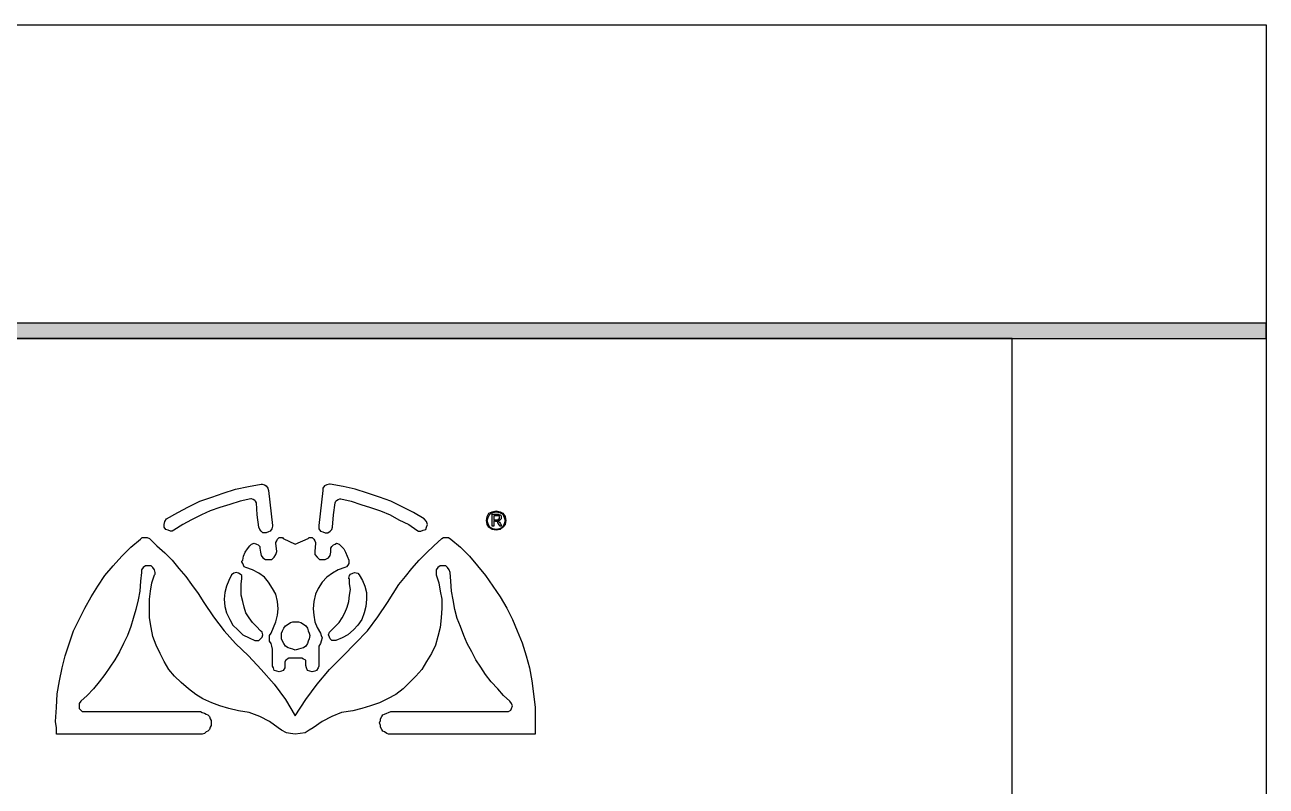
# Model space of a CAD drawing. Extents: x 989821 to 1049221, y -66907 to -24907.
# Drawn here: x 1043389 to 1049221, y -28486 to -24907 of the extents above; entities that cross this region are included whole.
import ezdxf

# ---------------------------------------------------------------- set-up
doc = ezdxf.new("R2010")
doc.units = 0
doc.header["$LTSCALE"] = 1000
doc.header["$MEASUREMENT"] = 0
doc.layers.get('0').update_dxf_attribs({"linetype": 'CONTINUOUS'})

msp = doc.modelspace()

# ---------------------------------------------------------------- hatches: boundary and pattern name
at = {"ltscale": 70}
msp.add_hatch(color=4, dxfattribs=at).paths.add_polyline_path([(1049221.2, -26309.4), (1019524.3, -26309.4), (1019524.4, -26381.7), (1049221.2, -26381.7)])

# ---------------------------------------------------------------- linework, layer by layer
at = {"color": 4}
for p, q in [((1049221.2, -26309.4), (993343.6, -26309.4)), ((1049221.2, -26309.4), (993343.6, -26309.4)), ((1049221.2, -26309.4), (1049221.2, -26309.4)), ((1049221.2, -26381.7), (1049221.2, -26309.4)), ((993415.9, -26381.7), (1049221.2, -26381.7)), ((993415.9, -26381.7), (1049221.2, -26381.7))]:
    msp.add_line(p, q, dxfattribs=at)
msp.add_lwpolyline([(989821.2, -24907.3), (1049221.2, -24907.3), (1049221.2, -66907.3), (989821.2, -66907.3)], close=True, dxfattribs=at)
for points in [[(1041330.1, -65463.4), (1048027.6, -65463.4), (1048027.6, -26381.7), (1041330.1, -26381.7), (1041330.1, -65463.4), (1041330.1, -65463.4)], [(1044477.2, -27154.2), (1044473.4, -27146.6), (1044469.6, -27142.8), (1044461.9, -27139), (1044454.3, -27135.2), (1044450.5, -27135.2), (1044450.5, -27135.2), (1044401.1, -27146.6), (1044351.6, -27161.8), (1044305.9, -27177), (1044260.3, -27192.2), (1044218.4, -27211.3), (1044172.7, -27234.1), (1044130.9, -27256.9), (1044089, -27283.6), (1044081.4, -27287.4), (1044073.8, -27287.4), (1044062.4, -27283.6), (1044051, -27279.8), (1044043.3, -27268.4), (1044043.3, -27256.9), (1044047.2, -27241.7), (1044054.8, -27230.3), (1044108, -27199.9), (1044157.5, -27173.2), (1044210.8, -27146.6), (1044267.9, -27127.6), (1044321.1, -27108.5), (1044378.2, -27089.5), (1044439.1, -27078.1), (1044500, -27066.7), (1044500, -27066.7), (1044503.8, -27066.7), (1044515.2, -27070.5), (1044522.8, -27074.3), (1044530.4, -27085.7), (1044534.2, -27097.1), (1044553.3, -27260.7), (1044553.3, -27260.7), (1044553.3, -27264.6), (1044549.5, -27276), (1044541.9, -27287.4), (1044534.2, -27291.2), (1044522.8, -27295), (1044507.6, -27295), (1044500, -27287.4), (1044492.4, -27279.8), (1044488.6, -27268.4), (1044481, -27211.3), (1044477.2, -27154.2), (1044477.2, -27154.2)], [(1044846.3, -27154.2), (1044850.1, -27146.6), (1044853.9, -27142.8), (1044861.5, -27139), (1044869.1, -27135.2), (1044872.9, -27135.2), (1044872.9, -27135.2), (1044922.4, -27146.6), (1044968.1, -27161.8), (1045013.7, -27177), (1045059.4, -27192.2), (1045105.1, -27211.3), (1045146.9, -27234.1), (1045192.6, -27256.9), (1045230.6, -27283.6), (1045238.3, -27287.4), (1045249.7, -27287.4), (1045261.1, -27283.6), (1045272.5, -27279.8), (1045276.3, -27268.4), (1045280.1, -27256.9), (1045276.3, -27241.7), (1045264.9, -27230.3), (1045215.4, -27199.9), (1045162.1, -27173.2), (1045108.9, -27146.6), (1045055.6, -27127.6), (1044998.5, -27108.5), (1044941.4, -27089.5), (1044884.3, -27078.1), (1044823.5, -27066.7), (1044823.5, -27066.7), (1044819.7, -27066.7), (1044808.2, -27070.5), (1044796.8, -27074.3), (1044789.2, -27085.7), (1044789.2, -27097.1), (1044770.2, -27260.7), (1044770.2, -27260.7), (1044770.2, -27264.6), (1044770.2, -27276), (1044777.8, -27287.4), (1044789.2, -27291.2), (1044800.6, -27295), (1044812, -27295), (1044823.5, -27287.4), (1044831.1, -27279.8), (1044834.9, -27268.4), (1044838.7, -27211.3), (1044846.3, -27154.2), (1044846.3, -27154.2)], [(1045603.6, -27192.2), (1045622.6, -27196.1), (1045634, -27203.7), (1045645.4, -27218.9), (1045649.2, -27237.9), (1045645.4, -27256.9), (1045634, -27268.4), (1045622.6, -27279.8), (1045603.6, -27283.6), (1045584.5, -27279.8), (1045569.3, -27268.4), (1045561.7, -27256.9), (1045557.9, -27237.9), (1045561.7, -27218.9), (1045569.3, -27203.7), (1045584.5, -27196.1), (1045603.6, -27192.2), (1045603.6, -27192.2)], [(1045603.6, -27196.1), (1045618.8, -27199.9), (1045634, -27207.5), (1045641.6, -27222.7), (1045645.4, -27237.9), (1045641.6, -27253.1), (1045634, -27268.4), (1045618.8, -27276), (1045603.6, -27279.8), (1045588.4, -27276), (1045573.1, -27268.4), (1045565.5, -27253.1), (1045561.7, -27237.9), (1045565.5, -27222.7), (1045573.1, -27207.5), (1045588.4, -27199.9), (1045603.6, -27196.1), (1045603.6, -27196.1)], [(1045584.5, -27264.6), (1045584.5, -27207.5), (1045607.4, -27207.5), (1045615, -27207.5), (1045618.8, -27211.3), (1045622.6, -27211.3), (1045626.4, -27215.1), (1045626.4, -27218.9), (1045626.4, -27222.7), (1045626.4, -27230.3), (1045622.6, -27234.1), (1045618.8, -27237.9), (1045611.2, -27237.9), (1045615, -27241.7), (1045615, -27241.7), (1045618.8, -27245.5), (1045622.6, -27249.3), (1045630.2, -27264.6), (1045622.6, -27264.6), (1045615, -27253.1), (1045611.2, -27249.3), (1045611.2, -27245.5), (1045607.4, -27241.7), (1045607.4, -27241.7), (1045603.6, -27241.7), (1045603.6, -27241.7), (1045599.8, -27241.7), (1045599.8, -27237.9), (1045592.2, -27237.9), (1045592.2, -27264.6), (1045584.5, -27264.6), (1045584.5, -27264.6)], [(1045592.2, -27234.1), (1045607.4, -27234.1), (1045611.2, -27234.1), (1045615, -27234.1), (1045615, -27230.3), (1045618.8, -27230.3), (1045618.8, -27226.5), (1045618.8, -27222.7), (1045618.8, -27218.9), (1045618.8, -27218.9), (1045615, -27215.1), (1045607.4, -27215.1), (1045592.2, -27215.1), (1045592.2, -27234.1), (1045592.2, -27234.1)], [(1044659.8, -28242.5), (1044637, -28238.7), (1044618, -28234.9), (1044595.1, -28223.5), (1044579.9, -28212.1), (1044538.1, -28181.7), (1044492.4, -28158.8), (1044442.9, -28139.8), (1044393.4, -28132.2), (1044347.8, -28120.8), (1044305.9, -28109.4), (1044267.9, -28094.1), (1044226, -28075.1), (1044191.8, -28056.1), (1044157.5, -28029.4), (1044123.3, -27999), (1044092.8, -27968.6), (1044066.2, -27938.1), (1044043.3, -27900.1), (1044024.3, -27862), (1044005.3, -27824), (1043990.1, -27782.1), (1043982.5, -27740.2), (1043974.9, -27694.6), (1043974.9, -27648.9), (1043974.9, -27607), (1043978.7, -27569), (1043986.3, -27530.9), (1043997.7, -27492.9), (1044001.5, -27489.1), (1044001.5, -27481.5), (1043997.7, -27470), (1043990.1, -27458.6), (1043982.5, -27451), (1043967.2, -27451), (1043955.8, -27451), (1043944.4, -27458.6), (1043936.8, -27470), (1043936.8, -27481.5), (1043933, -27523.3), (1043929.2, -27569), (1043921.6, -27610.8), (1043910.2, -27656.5), (1043898.7, -27698.4), (1043887.3, -27736.4), (1043872.1, -27778.3), (1043853.1, -27816.3), (1043834, -27854.4), (1043811.2, -27892.4), (1043788.4, -27926.7), (1043765.6, -27960.9), (1043738.9, -27995.2), (1043712.3, -28029.4), (1043681.8, -28059.9), (1043651.4, -28086.5), (1043643.8, -28097.9), (1043643.8, -28109.4), (1043643.8, -28120.8), (1043651.4, -28128.4), (1043659, -28136), (1043670.4, -28136), (1044214.6, -28136), (1044222.2, -28139.8), (1044233.6, -28143.6), (1044241.2, -28147.4), (1044248.8, -28151.2), (1044256.5, -28158.8), (1044260.3, -28170.2), (1044264.1, -28177.9), (1044264.1, -28189.3), (1044264.1, -28200.7), (1044260.3, -28208.3), (1044256.5, -28219.7), (1044248.8, -28227.3), (1044241.2, -28231.1), (1044233.6, -28238.7), (1044222.2, -28242.5), (1044214.6, -28242.5), (1043537.2, -28242.5), (1043537.2, -28212.1), (1043533.4, -28181.7), (1043537.2, -28117), (1043541, -28052.3), (1043552.4, -27991.4), (1043563.9, -27930.5), (1043579.1, -27873.4), (1043598.1, -27812.5), (1043617.1, -27755.5), (1043643.8, -27702.2), (1043670.4, -27648.9), (1043700.9, -27595.6), (1043731.3, -27546.2), (1043765.6, -27496.7), (1043803.6, -27451), (1043845.5, -27405.4), (1043887.3, -27363.5), (1043933, -27325.4), (1043940.6, -27317.8), (1043952, -27317.8), (1043963.4, -27317.8), (1043974.9, -27321.6), (1044009.1, -27355.9), (1044047.2, -27390.1), (1044081.4, -27424.4), (1044111.8, -27462.4), (1044146.1, -27500.5), (1044172.7, -27538.5), (1044203.2, -27580.4), (1044229.8, -27622.3), (1044275.5, -27690.8), (1044324.9, -27755.5), (1044378.2, -27816.3), (1044439.1, -27873.4), (1044500, -27938.1), (1044560.9, -28006.6), (1044614.2, -28078.9), (1044659.8, -28155), (1044709.3, -28078.9), (1044762.6, -28006.6), (1044819.7, -27938.1), (1044884.3, -27873.4), (1044941.4, -27816.3), (1044998.5, -27755.5), (1045048, -27690.8), (1045093.6, -27622.3), (1045120.3, -27580.4), (1045146.9, -27538.5), (1045177.4, -27500.5), (1045207.8, -27462.4), (1045242.1, -27424.4), (1045276.3, -27390.1), (1045310.6, -27355.9), (1045348.6, -27321.6), (1045356.2, -27317.8), (1045367.6, -27317.8), (1045379.1, -27317.8), (1045390.5, -27325.4), (1045436.1, -27363.5), (1045478, -27405.4), (1045516, -27451), (1045554.1, -27496.7), (1045588.4, -27546.2), (1045622.6, -27595.6), (1045653, -27648.9), (1045679.7, -27702.2), (1045702.5, -27755.5), (1045725.3, -27812.5), (1045744.4, -27873.4), (1045759.6, -27930.5), (1045771, -27991.4), (1045778.6, -28052.3), (1045786.2, -28117), (1045786.2, -28181.7), (1045786.2, -28212.1), (1045786.2, -28242.5), (1045108.9, -28242.5), (1045097.5, -28242.5), (1045089.8, -28238.7), (1045078.4, -28231.1), (1045070.8, -28227.3), (1045067, -28219.7), (1045059.4, -28208.3), (1045059.4, -28200.7), (1045055.6, -28189.3), (1045059.4, -28177.9), (1045059.4, -28170.2), (1045067, -28158.8), (1045070.8, -28151.2), (1045078.4, -28147.4), (1045089.8, -28143.6), (1045097.5, -28139.8), (1045108.9, -28136), (1045653, -28136), (1045660.7, -28136), (1045672.1, -28128.4), (1045675.9, -28120.8), (1045679.7, -28109.4), (1045675.9, -28097.9), (1045668.3, -28086.5), (1045637.8, -28059.9), (1045611.2, -28029.4), (1045580.7, -27995.2), (1045554.1, -27960.9), (1045531.3, -27926.7), (1045508.4, -27892.4), (1045489.4, -27854.4), (1045466.6, -27816.3), (1045451.4, -27778.3), (1045436.1, -27736.4), (1045420.9, -27698.4), (1045409.5, -27656.5), (1045401.9, -27610.8), (1045394.3, -27569), (1045390.5, -27523.3), (1045386.7, -27481.5), (1045382.9, -27470), (1045375.2, -27458.6), (1045367.6, -27451), (1045352.4, -27451), (1045341, -27451), (1045329.6, -27458.6), (1045322, -27470), (1045322, -27481.5), (1045322, -27489.1), (1045322, -27492.9), (1045333.4, -27530.9), (1045341, -27569), (1045348.6, -27607), (1045348.6, -27648.9), (1045344.8, -27694.6), (1045341, -27740.2), (1045329.6, -27782.1), (1045318.2, -27824), (1045299.1, -27862), (1045276.3, -27900.1), (1045253.5, -27938.1), (1045226.8, -27968.6), (1045196.4, -27999), (1045165.9, -28029.4), (1045131.7, -28056.1), (1045093.6, -28075.1), (1045055.6, -28094.1), (1045013.7, -28109.4), (1044971.9, -28120.8), (1044930, -28132.2), (1044876.7, -28139.8), (1044831.1, -28158.8), (1044785.4, -28181.7), (1044743.5, -28212.1), (1044724.5, -28223.5), (1044705.5, -28234.9), (1044682.7, -28238.7), (1044659.8, -28242.5), (1044659.8, -28242.5)], [(1044659.8, -27884.8), (1044629.4, -27884.8), (1044621.8, -27888.6), (1044618, -27892.4), (1044614.2, -27896.3), (1044610.4, -27903.9), (1044610.4, -27919.1), (1044610.4, -27930.5), (1044602.7, -27941.9), (1044595.1, -27945.7), (1044583.7, -27949.5), (1044572.3, -27945.7), (1044560.9, -27941.9), (1044557.1, -27930.5), (1044553.3, -27922.9), (1044553.3, -27843), (1044549.5, -27827.8), (1044545.7, -27816.3), (1044538.1, -27804.9), (1044538.1, -27789.7), (1044538.1, -27778.3), (1044545.7, -27766.9), (1044557.1, -27740.2), (1044568.5, -27713.6), (1044576.1, -27683.1), (1044579.9, -27652.7), (1044576.1, -27618.5), (1044568.5, -27584.2), (1044553.3, -27557.6), (1044534.2, -27527.1), (1044515.2, -27504.3), (1044488.6, -27485.3), (1044458.1, -27470), (1044427.7, -27458.6), (1044420.1, -27454.8), (1044416.3, -27447.2), (1044412.5, -27439.6), (1044408.7, -27432), (1044408.7, -27428.2), (1044412.5, -27424.4), (1044416.3, -27405.4), (1044423.9, -27386.3), (1044435.3, -27371.1), (1044446.7, -27355.9), (1044454.3, -27348.3), (1044465.8, -27344.5), (1044477.2, -27348.3), (1044484.8, -27352.1), (1044492.4, -27359.7), (1044492.4, -27367.3), (1044496.2, -27386.3), (1044500, -27401.5), (1044507.6, -27413), (1044519, -27420.6), (1044534.2, -27420.6), (1044549.5, -27420.6), (1044560.9, -27409.2), (1044568.5, -27397.7), (1044572.3, -27382.5), (1044572.3, -27382.5), (1044572.3, -27382.5), (1044568.5, -27344.5), (1044568.5, -27340.7), (1044568.5, -27340.7), (1044572.3, -27333.1), (1044576.1, -27325.4), (1044583.7, -27317.8), (1044591.3, -27317.8), (1044598.9, -27317.8), (1044602.7, -27321.6), (1044659.8, -27348.3), (1044720.7, -27321.6), (1044724.5, -27317.8), (1044732.1, -27317.8), (1044739.7, -27317.8), (1044747.4, -27325.4), (1044751.2, -27333.1), (1044755, -27340.7), (1044755, -27340.7), (1044755, -27344.5), (1044751.2, -27382.5), (1044751.2, -27382.5), (1044751.2, -27382.5), (1044751.2, -27397.7), (1044762.6, -27409.2), (1044774, -27420.6), (1044789.2, -27420.6), (1044800.6, -27420.6), (1044815.8, -27413), (1044823.5, -27401.5), (1044827.3, -27386.3), (1044827.3, -27367.3), (1044831.1, -27359.7), (1044838.7, -27352.1), (1044846.3, -27348.3), (1044853.9, -27344.5), (1044865.3, -27348.3), (1044872.9, -27355.9), (1044888.2, -27371.1), (1044895.8, -27386.3), (1044903.4, -27405.4), (1044911, -27424.4), (1044911, -27428.2), (1044911, -27432), (1044911, -27439.6), (1044907.2, -27447.2), (1044899.6, -27454.8), (1044892, -27458.6), (1044861.5, -27470), (1044834.9, -27485.3), (1044808.2, -27504.3), (1044785.4, -27527.1), (1044766.4, -27557.6), (1044755, -27584.2), (1044747.4, -27618.5), (1044743.5, -27652.7), (1044747.4, -27683.1), (1044751.2, -27713.6), (1044762.6, -27740.2), (1044777.8, -27766.9), (1044781.6, -27778.3), (1044785.4, -27789.7), (1044781.6, -27804.9), (1044777.8, -27816.3), (1044770.2, -27827.8), (1044770.2, -27843), (1044770.2, -27922.9), (1044766.4, -27930.5), (1044758.8, -27941.9), (1044751.2, -27945.7), (1044739.7, -27949.5), (1044728.3, -27945.7), (1044716.9, -27941.9), (1044713.1, -27930.5), (1044709.3, -27919.1), (1044709.3, -27903.9), (1044709.3, -27896.3), (1044705.5, -27892.4), (1044697.9, -27888.6), (1044690.3, -27884.8), (1044659.8, -27884.8), (1044659.8, -27884.8)], [(1044408.7, -27511.9), (1044408.7, -27511.9), (1044408.7, -27508.1), (1044408.7, -27496.7), (1044401.1, -27489.1), (1044393.4, -27485.3), (1044382, -27481.5), (1044370.6, -27485.3), (1044359.2, -27492.9), (1044347.8, -27519.5), (1044336.4, -27546.2), (1044328.8, -27576.6), (1044324.9, -27607), (1044328.8, -27641.3), (1044336.4, -27671.7), (1044351.6, -27702.2), (1044366.8, -27728.8), (1044389.6, -27751.6), (1044412.5, -27774.5), (1044442.9, -27789.7), (1044469.6, -27801.1), (1044473.4, -27801.1), (1044481, -27801.1), (1044488.6, -27801.1), (1044496.2, -27793.5), (1044503.8, -27785.9), (1044507.6, -27774.5), (1044503.8, -27763.1), (1044496.2, -27755.5), (1044477.2, -27736.4), (1044458.1, -27717.4), (1044442.9, -27694.6), (1044427.7, -27671.7), (1044420.1, -27645.1), (1044412.5, -27618.5), (1044404.9, -27588), (1044404.9, -27561.4), (1044404.9, -27534.7), (1044408.7, -27511.9), (1044408.7, -27511.9)], [(1044914.8, -27511.9), (1044911, -27511.9), (1044911, -27508.1), (1044914.8, -27496.7), (1044918.6, -27489.1), (1044930, -27485.3), (1044937.6, -27481.5), (1044952.8, -27485.3), (1044960.5, -27492.9), (1044975.7, -27519.5), (1044987.1, -27546.2), (1044994.7, -27576.6), (1044994.7, -27607), (1044990.9, -27641.3), (1044983.3, -27671.7), (1044971.9, -27702.2), (1044952.8, -27728.8), (1044933.8, -27751.6), (1044907.2, -27774.5), (1044880.5, -27789.7), (1044850.1, -27801.1), (1044846.3, -27801.1), (1044842.5, -27801.1), (1044831.1, -27801.1), (1044823.5, -27793.5), (1044819.7, -27785.9), (1044815.8, -27774.5), (1044819.7, -27763.1), (1044827.3, -27755.5), (1044846.3, -27736.4), (1044865.3, -27717.4), (1044880.5, -27694.6), (1044892, -27671.7), (1044903.4, -27645.1), (1044911, -27618.5), (1044914.8, -27588), (1044918.6, -27561.4), (1044914.8, -27534.7), (1044914.8, -27511.9), (1044914.8, -27511.9)], [(1044659.8, -27713.6), (1044675, -27713.6), (1044686.5, -27717.4), (1044697.9, -27725), (1044709.3, -27732.6), (1044716.9, -27744), (1044720.7, -27755.5), (1044724.5, -27766.9), (1044728.3, -27778.3), (1044724.5, -27793.5), (1044720.7, -27804.9), (1044716.9, -27816.3), (1044709.3, -27827.8), (1044697.9, -27835.4), (1044686.5, -27839.2), (1044675, -27843), (1044659.8, -27846.8), (1044648.4, -27843), (1044637, -27839.2), (1044625.6, -27835.4), (1044614.2, -27827.8), (1044606.6, -27816.3), (1044598.9, -27804.9), (1044595.1, -27793.5), (1044595.1, -27778.3), (1044595.1, -27766.9), (1044598.9, -27755.5), (1044606.6, -27744), (1044614.2, -27732.6), (1044625.6, -27725), (1044637, -27717.4), (1044648.4, -27713.6), (1044659.8, -27713.6), (1044659.8, -27713.6)]]:
    msp.add_lwpolyline(points, dxfattribs=at)

doc.saveas('drawing.dxf')
